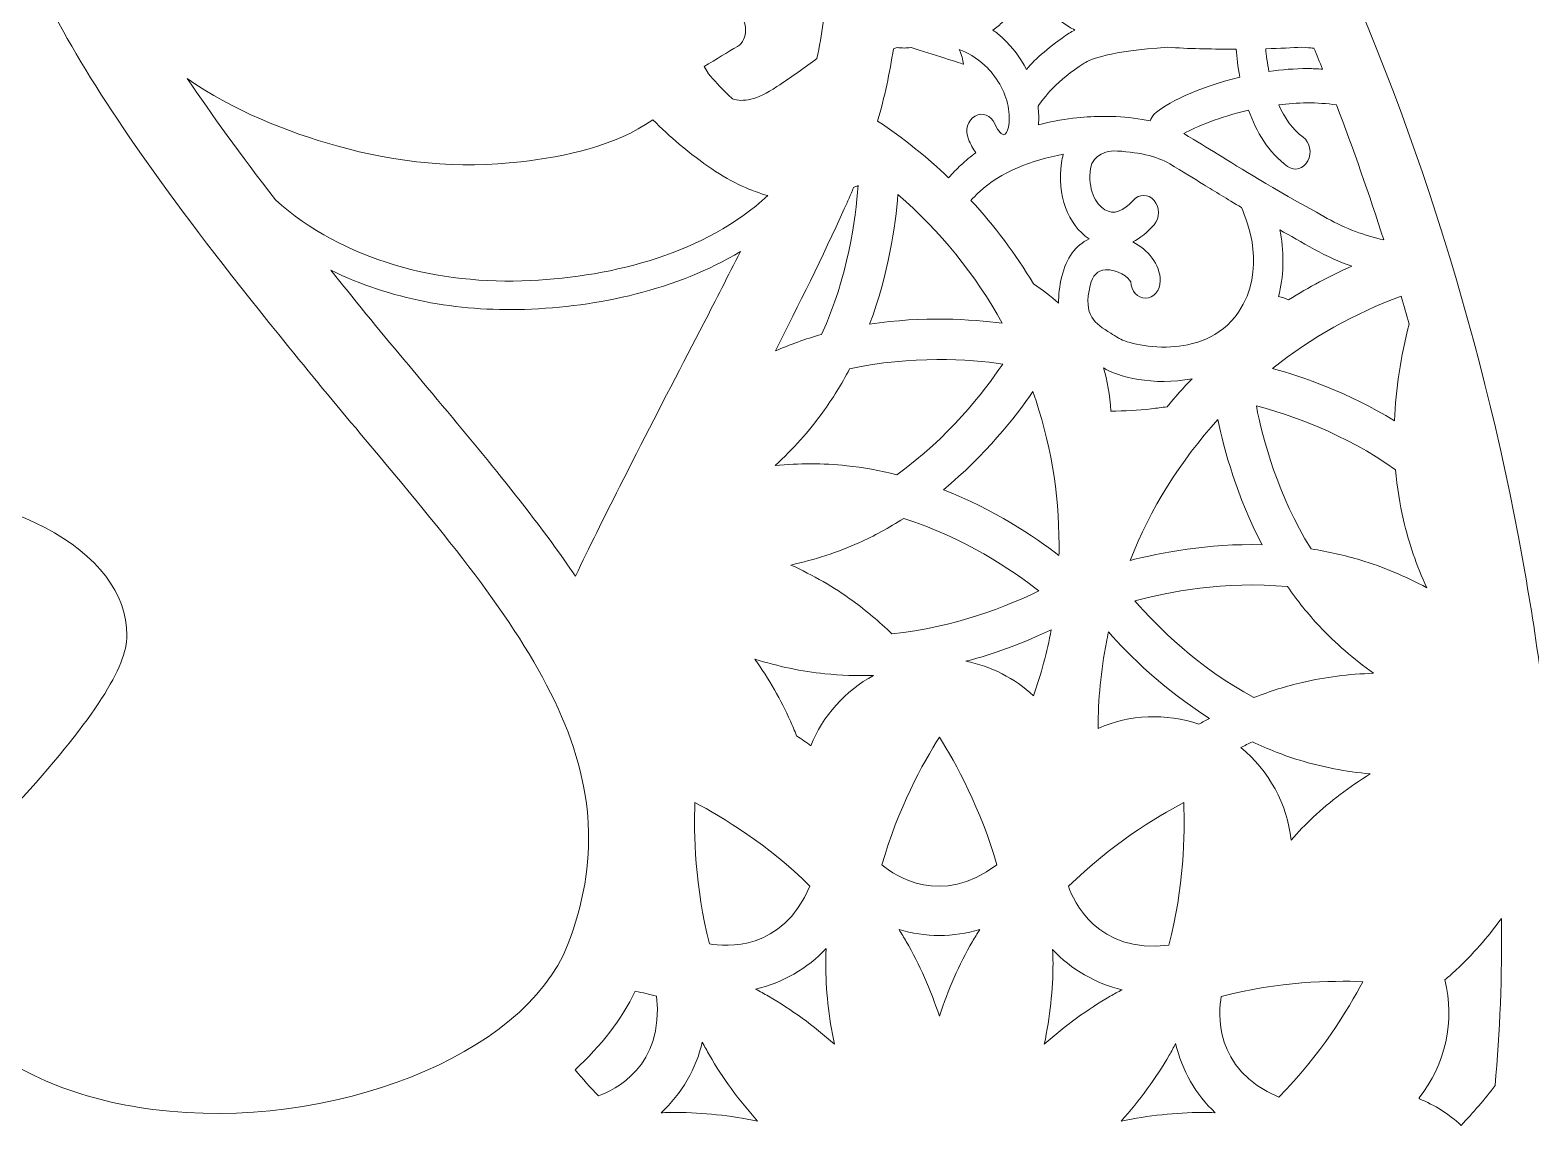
# Model space of a CAD drawing. Header units: millimetres. Extents: x -883 to 1566, y 87 to 598.
# Drawn here: x 274.2 to 405.5, y 395.2 to 492.3 of the extents above; entities that cross this region are included whole.
import ezdxf

# ---------------------------------------------------------------- set-up
doc = ezdxf.new("R2010")
doc.units = ezdxf.units.MM
doc.header["$MEASUREMENT"] = 0
doc.layers.add('Layer 3', color=7, linetype='Continuous')

msp = doc.modelspace()

# ---------------------------------------------------------------- linework, layer by layer
at = {"layer": 'Layer 3', "lineweight": 0}
for points, knots in [([(512.06, 244.42), (500.81, 258.41), (483.74, 265.96), (471.4, 269.82), (458.09, 273.99), (447.55, 274.84), (447.12, 274.9), (447.12, 274.9), (441.19, 275.35), (441.19, 275.35), (441.19, 275.35), (446.17, 272.12), (446.17, 272.12), (446.48, 271.92), (477.17, 251.62), (479.07, 228.7), (479.8, 219.87), (476.13, 211.67), (468.15, 204.32), (459.71, 196.54), (449.96, 193.81), (439.17, 196.2), (428.79, 198.5), (419.85, 204.95), (414.18, 209.96), (407.5, 215.87), (402.65, 222.25), (401.31, 225.5), (401.31, 225.5), (401.04, 226.16), (401.04, 226.16), (401.99, 237.75), (400.88, 248.96), (397.72, 259.52), (395.04, 268.44), (390.91, 276.92), (385.43, 284.71), (382.09, 289.47), (378.67, 293.36), (375.65, 296.42), (373.01, 311.06), (369.09, 324.76), (363.94, 337.36), (363.94, 337.36), (363.95, 337.37), (363.95, 337.37), (363.95, 337.37), (363.93, 337.38), (363.93, 337.38), (363.83, 337.61), (363.74, 337.84), (363.65, 338.07), (363.65, 338.07), (363.6, 338.65), (363.6, 338.65), (367.24, 339.27), (376.9, 341.25), (383.05, 345.72), (386.78, 348.43), (396.12, 356.72), (402.34, 375.11), (406.72, 388.05), (408.55, 402.95), (407.81, 419.6), (407.79, 421.03), (407.7, 422.45), (407.56, 423.87), (407.11, 430.37), (406.29, 437.13), (405.08, 444.13), (397.99, 485.36), (380.06, 523.48), (354.62, 551.48), (341.42, 566), (326.63, 577.35), (310.65, 585.21), (293.75, 593.52), (275.83, 597.76), (257.38, 597.82), (257.38, 597.82), (257.15, 597.82), (257.15, 597.82), (257.15, 597.82), (257.15, 597.82), (257.15, 597.82), (238.7, 597.76), (220.78, 593.52), (203.89, 585.21), (187.9, 577.35), (173.11, 566), (159.91, 551.48), (134.47, 523.48), (116.54, 485.36), (109.45, 444.13), (104.83, 417.32), (105.76, 394.1), (112.19, 375.11), (118.42, 356.72), (127.75, 348.43), (131.48, 345.72), (137.63, 341.25), (147.29, 339.27), (150.93, 338.65), (150.93, 338.65), (150.89, 338.23), (150.89, 338.23), (146.07, 324.81), (142.28, 311.04), (139.52, 297.06), (136.34, 293.91), (132.68, 289.81), (129.1, 284.71), (123.62, 276.92), (119.49, 268.44), (116.81, 259.52), (113.47, 248.36), (112.41, 236.48), (113.67, 224.19), (116.08, 200.65), (124.5, 184.75), (129.53, 175.25), (131.43, 171.66), (132.93, 168.83), (133.11, 167.36), (133.11, 167.24), (132.98, 166.18), (128.83, 163.16), (125.88, 161.03), (121.81, 158.54), (117.5, 155.91), (106.71, 149.32), (94.48, 141.86), (92.07, 135.15), (89.8, 128.81), (89.79, 123.78), (92.07, 120.21), (93.82, 117.47), (96.88, 115.77), (100.94, 115.26), (107.33, 107.82), (124.42, 109.01), (130.47, 109.69), (130.43, 109.28), (130.42, 108.82), (130.43, 108.34), (130.27, 106.94), (130.58, 106.33), (130.79, 105.92), (130.79, 105.92), (130.8, 105.93), (130.8, 105.93), (131.09, 104.91), (131.57, 103.84), (132.34, 102.79), (135.92, 97.9), (144.05, 95.72), (156.52, 96.3), (162.68, 91.24), (169.88, 89.82), (176.04, 89.82), (180.92, 89.82), (185.14, 90.71), (187.67, 91.4), (190.59, 92.2), (194.99, 92.16), (199.65, 92.13), (207.86, 92.07), (216.34, 92.01), (220, 96.38), (220, 96.38), (220.08, 96.49), (220.08, 96.49), (229.9, 110.69), (217.41, 135.42), (212.89, 143.4), (220.39, 142.9), (241.04, 141.67), (257.27, 141.98), (273.49, 141.67), (294.14, 142.9), (301.64, 143.4), (297.12, 135.42), (284.63, 110.69), (294.45, 96.49), (294.45, 96.49), (294.53, 96.38), (294.53, 96.38), (298.19, 92.01), (306.67, 92.07), (314.88, 92.13), (319.54, 92.16), (323.94, 92.2), (326.86, 91.4), (332.59, 89.84), (346.97, 87.24), (358.01, 96.3), (370.48, 95.72), (378.61, 97.9), (382.19, 102.79), (383.01, 103.9), (383.5, 105.03), (383.78, 106.11), (383.95, 106.51), (384.06, 107.01), (384.05, 107.68), (384.12, 108.42), (384.11, 109.1), (384.06, 109.69), (390.12, 109.01), (407.2, 107.82), (413.59, 115.26), (417.65, 115.77), (420.71, 117.47), (422.46, 120.21), (424.74, 123.78), (424.73, 128.81), (422.46, 135.15), (421.29, 138.42), (417.78, 141.86), (413.25, 145.3), (419.04, 143.81), (427.23, 142.02), (436.51, 140.95), (441.35, 140.4), (446.77, 140.01), (452.49, 140.01), (466.56, 140.01), (482.39, 142.37), (495.49, 150.39), (511.06, 159.93), (520.48, 175.88), (523.51, 197.8), (526.04, 216.14), (522.19, 231.82), (512.06, 244.42)], [0, 0, 0, 0, 1, 1, 1, 2, 2, 2, 3, 3, 3, 4, 4, 4, 5, 5, 5, 6, 6, 6, 7, 7, 7, 8, 8, 8, 9, 9, 9, 10, 10, 10, 11, 11, 11, 12, 12, 12, 13, 13, 13, 14, 14, 14, 15, 15, 15, 16, 16, 16, 17, 17, 17, 18, 18, 18, 19, 19, 19, 20, 20, 20, 21, 21, 21, 22, 22, 22, 23, 23, 23, 24, 24, 24, 25, 25, 25, 26, 26, 26, 27, 27, 27, 28, 28, 28, 29, 29, 29, 30, 30, 30, 31, 31, 31, 32, 32, 32, 33, 33, 33, 34, 34, 34, 35, 35, 35, 36, 36, 36, 37, 37, 37, 38, 38, 38, 39, 39, 39, 40, 40, 40, 41, 41, 41, 42, 42, 42, 43, 43, 43, 44, 44, 44, 45, 45, 45, 46, 46, 46, 47, 47, 47, 48, 48, 48, 49, 49, 49, 50, 50, 50, 51, 51, 51, 52, 52, 52, 53, 53, 53, 54, 54, 54, 55, 55, 55, 56, 56, 56, 57, 57, 57, 58, 58, 58, 59, 59, 59, 60, 60, 60, 61, 61, 61, 62, 62, 62, 63, 63, 63, 64, 64, 64, 65, 65, 65, 66, 66, 66, 67, 67, 67, 68, 68, 68, 69, 69, 69, 70, 70, 70, 71, 71, 71, 72, 72, 72, 73, 73, 73, 74, 74, 74, 75, 75, 75, 76, 76, 76, 77, 77, 77, 78, 78, 78, 78]), ([(251.18, 505.14), (250.43, 502.76), (250.06, 500.4), (250.06, 498.11), (250.06, 488.81), (256.27, 481.44), (256.53, 481.13), (256.53, 481.13), (258.07, 479.33), (258.07, 479.33), (258.07, 479.33), (259.61, 481.13), (259.61, 481.13), (259.87, 481.44), (266.09, 488.82), (266.09, 498.11), (266.09, 500.4), (265.71, 502.76), (264.96, 505.14), (266.2, 505.01), (267.42, 505.28), (268.55, 505.93), (269.47, 506.45), (270.13, 507.11), (270.59, 507.82), (272, 502.47), (274.19, 497.29), (277.44, 491.58), (281.51, 484.41), (287.3, 476.33), (296.82, 464.58), (299.09, 461.77), (301.32, 459.11), (303.48, 456.54), (303.48, 456.54), (303.51, 456.5), (303.51, 456.5), (310.52, 448.13), (316.58, 440.9), (320.05, 433.67), (323.63, 426.24), (323.99, 419.44), (321.2, 412.27), (317.43, 402.63), (300.48, 395.92), (284.91, 397.91), (278.5, 398.73), (272.97, 401.01), (268.92, 404.52), (266.01, 407.03), (263.84, 410.18), (262.43, 413.9), (265.02, 416.37), (269.51, 420.75), (273.58, 425.25), (279.77, 432.09), (282.66, 436.59), (282.66, 439.39), (282.66, 443.03), (280.1, 446.37), (275.47, 448.79), (271.04, 451.1), (265.09, 452.38), (258.71, 452.38), (252.33, 452.38), (246.37, 451.1), (241.95, 448.79), (237.31, 446.37), (234.76, 443.03), (234.76, 439.39), (234.76, 435.4), (241.27, 427.2), (254.1, 415.02), (252.73, 410.81), (250.42, 407.28), (247.22, 404.52), (243.17, 401.01), (237.64, 398.73), (231.23, 397.91), (215.66, 395.92), (198.71, 402.63), (194.95, 412.27), (192.15, 419.44), (192.51, 426.24), (196.09, 433.67), (199.57, 440.9), (205.62, 448.13), (212.64, 456.5), (214.8, 459.08), (217.03, 461.75), (219.32, 464.58), (228.24, 475.59), (233.62, 482.99), (237.65, 489.77), (237.65, 489.77), (237.69, 489.75), (237.69, 489.75), (237.69, 489.75), (238.69, 491.5), (238.69, 491.5), (238.75, 491.61), (238.81, 491.72), (238.89, 491.9), (238.89, 491.9), (238.93, 492.01), (238.93, 492.01), (242, 497.49), (244.15, 502.63), (245.54, 507.84), (246, 507.12), (246.66, 506.46), (247.59, 505.93), (248.72, 505.28), (249.94, 505.01), (251.18, 505.14)], [0, 0, 0, 0, 1, 1, 1, 2, 2, 2, 3, 3, 3, 4, 4, 4, 5, 5, 5, 6, 6, 6, 7, 7, 7, 8, 8, 8, 9, 9, 9, 10, 10, 10, 11, 11, 11, 12, 12, 12, 13, 13, 13, 14, 14, 14, 15, 15, 15, 16, 16, 16, 17, 17, 17, 18, 18, 18, 19, 19, 19, 20, 20, 20, 21, 21, 21, 22, 22, 22, 23, 23, 23, 24, 24, 24, 25, 25, 25, 26, 26, 26, 27, 27, 27, 28, 28, 28, 29, 29, 29, 30, 30, 30, 31, 31, 31, 32, 32, 32, 33, 33, 33, 34, 34, 34, 35, 35, 35, 36, 36, 36, 37, 37, 37, 38, 38, 38, 38]), ([(336.07, 493.74), (335.21, 494.25), (334.2, 494.86), (333.15, 495.51), (333.27, 495.69), (333.38, 495.88), (333.49, 496.09), (334.39, 497.68), (335.62, 499.85), (339.52, 497.26), (341.14, 496.19), (342.5, 495.2), (343.7, 494.32), (343.66, 493.86), (343.61, 493.41), (343.56, 492.96), (343.42, 491.91), (343.24, 490.86), (343.02, 489.81), (341.99, 489.06), (340.84, 488.24), (339.52, 487.36), (337.75, 486.18), (336.53, 485.99), (335.64, 486.28), (335.47, 486.44), (335.3, 486.6), (335.12, 486.78), (334.57, 487.33), (334.04, 487.9), (333.52, 488.49), (333.51, 488.5), (333.5, 488.52), (333.49, 488.53), (333.38, 488.74), (333.27, 488.93), (333.15, 489.11), (334.2, 489.76), (335.21, 490.37), (336.07, 490.88), (336.54, 491.16), (336.8, 491.73), (336.77, 492.31), (336.8, 492.89), (336.54, 493.46), (336.07, 493.74)], [0, 0, 0, 0, 1, 1, 1, 2, 2, 2, 3, 3, 3, 4, 4, 4, 5, 5, 5, 6, 6, 6, 7, 7, 7, 8, 8, 8, 9, 9, 9, 10, 10, 10, 11, 11, 11, 12, 12, 12, 13, 13, 13, 14, 14, 14, 15, 15, 15, 15]), ([(361.34, 488.87), (360.82, 489.89), (360.13, 490.81), (359.31, 491.57), (359.01, 491.85), (358.72, 492.09), (358.42, 492.31), (358.72, 492.53), (359.01, 492.77), (359.31, 493.05), (360.13, 493.81), (360.82, 494.73), (361.34, 495.75), (362.17, 494.81), (363.38, 493.7), (365.09, 492.59), (365.24, 492.49), (365.41, 492.4), (365.59, 492.31), (365.41, 492.22), (365.24, 492.13), (365.09, 492.03), (363.38, 490.92), (362.17, 489.81), (361.34, 488.87)], [0, 0, 0, 0, 1, 1, 1, 2, 2, 2, 3, 3, 3, 4, 4, 4, 5, 5, 5, 6, 6, 6, 7, 7, 7, 8, 8, 8, 8]), ([(355.47, 490.6), (356.19, 490.34), (356.96, 489.91), (357.71, 489.21), (358.73, 488.27), (359.47, 486.96), (359.74, 485.64), (359.87, 484.98), (359.88, 484.35), (359.77, 483.81), (359.68, 483.41), (359.51, 483.18), (359.38, 483.16), (359.24, 483.14), (358.88, 483.38), (358.57, 484.11), (358.26, 484.86), (357.48, 485.16), (356.85, 484.79), (356.21, 484.42), (355.95, 483.51), (356.27, 482.77), (356.46, 482.32), (356.68, 481.92), (356.93, 481.58), (356.47, 481.26), (356.03, 480.9), (355.61, 480.5), (355.23, 480.15), (354.88, 479.77), (354.54, 479.39), (352.64, 481.2), (350.56, 482.87), (348.33, 484.35), (348.93, 486.44), (349.39, 488.56), (349.71, 490.68), (349.82, 490.72), (349.93, 490.76), (350.03, 490.78), (350.24, 490.76), (350.44, 490.74), (350.64, 490.74), (350.83, 490.74), (351.02, 490.76), (351.22, 490.78), (351.23, 490.78), (351.24, 490.78), (351.26, 490.77), (353.01, 490.22), (355.84, 489.33), (355.84, 489.33), (355.8, 489.69), (355.68, 490.13), (355.47, 490.6)], [0, 0, 0, 0, 1, 1, 1, 2, 2, 2, 3, 3, 3, 4, 4, 4, 5, 5, 5, 6, 6, 6, 7, 7, 7, 8, 8, 8, 9, 9, 9, 10, 10, 10, 11, 11, 11, 12, 12, 12, 13, 13, 13, 14, 14, 14, 15, 15, 15, 16, 16, 16, 17, 17, 17, 18, 18, 18, 18]), ([(372.53, 484.95), (372.37, 484.78), (372.25, 484.58), (372.18, 484.36), (371.25, 484.56), (370.24, 484.69), (369.16, 484.74), (369.09, 484.75), (369.02, 484.76), (368.94, 484.76), (368.93, 484.76), (368.92, 484.76), (368.9, 484.76), (368.86, 484.76), (368.81, 484.76), (368.76, 484.75), (368.57, 484.76), (368.37, 484.76), (368.18, 484.76), (367.38, 484.76), (366.57, 484.72), (365.75, 484.63), (364.86, 484.54), (363.69, 484.36), (362.4, 484.03), (362.44, 484.55), (362.43, 485.09), (362.36, 485.64), (362.84, 486.37), (364.02, 487.88), (366.39, 489.41), (366.92, 489.75), (368.61, 490.47), (373.69, 490.8), (375.54, 490.68), (377.46, 490.64), (379.23, 490.64), (379.39, 490.64), (379.54, 490.64), (379.69, 490.64), (379.75, 489.95), (379.84, 489.1), (380.01, 488.19), (376.36, 487.31), (373.41, 485.85), (372.53, 484.95)], [0, 0, 0, 0, 1, 1, 1, 2, 2, 2, 3, 3, 3, 4, 4, 4, 5, 5, 5, 6, 6, 6, 7, 7, 7, 8, 8, 8, 9, 9, 9, 10, 10, 10, 11, 11, 11, 12, 12, 12, 13, 13, 13, 14, 14, 14, 15, 15, 15, 15]), ([(385.4, 490.81), (385.9, 490.78), (386.23, 490.75), (386.34, 490.73), (386.39, 490.72), (386.45, 490.73), (386.5, 490.73), (386.75, 490.12), (387, 489.51), (387.25, 488.89), (386.82, 488.92), (386.39, 488.94), (385.96, 488.94), (384.81, 488.94), (383.67, 488.85), (382.56, 488.69), (382.42, 489.41), (382.33, 490.1), (382.28, 490.68), (383.54, 490.71), (384.62, 490.76), (385.4, 490.81)], [0, 0, 0, 0, 1, 1, 1, 2, 2, 2, 3, 3, 3, 4, 4, 4, 5, 5, 5, 6, 6, 6, 7, 7, 7, 7]), ([(301.02, 482.17), (306.22, 480.71), (311.74, 480.15), (317.11, 480.79), (320.97, 481.24), (325.36, 482.16), (328.66, 484.46), (329.41, 483.72), (330.19, 483), (331, 482.31), (332.97, 480.64), (334.72, 479.48), (336.49, 478.65), (337.25, 478.31), (337.99, 478.03), (338.72, 477.83), (333.21, 472.77), (325.31, 470.76), (317.96, 470.4), (309.95, 470.01), (301.63, 472.1), (295.64, 477.47), (292.57, 481.46), (290.06, 484.92), (287.94, 488.07), (291.9, 485.28), (296.69, 483.39), (301.02, 482.17)], [0, 0, 0, 0, 1, 1, 1, 2, 2, 2, 3, 3, 3, 4, 4, 4, 5, 5, 5, 6, 6, 6, 7, 7, 7, 8, 8, 8, 9, 9, 9, 9]), ([(392.6, 473.96), (390.97, 474.34), (389.28, 474.93), (387.66, 475.84), (382.4, 478.77), (380.28, 480.08), (378.04, 481.47), (377.15, 482.02), (376.24, 482.58), (375.11, 483.26), (376.22, 483.86), (378.22, 484.71), (380.78, 485.3), (381.45, 483.42), (382.51, 481.59), (384.19, 480.38), (384.79, 479.94), (385.59, 480.16), (385.96, 480.86), (386.34, 481.57), (386.15, 482.5), (385.54, 482.94), (384.59, 483.62), (383.91, 484.65), (383.42, 485.77), (385, 485.97), (386.75, 486.02), (388.47, 485.76), (389.95, 481.88), (391.33, 477.95), (392.6, 473.96)], [0, 0, 0, 0, 1, 1, 1, 2, 2, 2, 3, 3, 3, 4, 4, 4, 5, 5, 5, 6, 6, 6, 7, 7, 7, 8, 8, 8, 9, 9, 9, 10, 10, 10, 10]), ([(366.83, 474.04), (365.67, 473.52), (364.82, 472.38), (364.44, 470.76), (364.23, 469.88), (364.15, 469.11), (364.16, 468.42), (363.48, 469.02), (362.75, 469.59), (361.96, 470.11), (360.4, 472.72), (358.57, 475.16), (356.49, 477.41), (356.73, 477.67), (356.97, 477.92), (357.23, 478.16), (359.07, 479.9), (361.8, 480.96), (364.57, 481.44), (364.5, 481.21), (364.45, 480.96), (364.41, 480.7), (364.01, 477.92), (364.98, 475.27), (366.83, 474.04)], [0, 0, 0, 0, 1, 1, 1, 2, 2, 2, 3, 3, 3, 4, 4, 4, 5, 5, 5, 6, 6, 6, 7, 7, 7, 8, 8, 8, 8]), ([(379.9, 467.65), (378.33, 465.32), (375.82, 464.7), (373.99, 464.6), (371.7, 464.47), (369.79, 465.1), (369.37, 465.38), (369.16, 465.53), (368.94, 465.66), (368.73, 465.79), (367.31, 466.66), (366.29, 467.28), (366.92, 469.97), (367.13, 470.87), (367.55, 471.29), (368.26, 471.34), (369.32, 471.42), (370.31, 470.65), (370.47, 470.28), (370.51, 469.49), (371.07, 468.86), (371.76, 468.86), (372.47, 468.86), (373.05, 469.54), (373.05, 470.37), (373.05, 471.85), (371.97, 473.09), (370.64, 473.78), (371.29, 474.1), (371.93, 474.6), (372.51, 475.28), (373.02, 475.87), (373.02, 476.82), (372.51, 477.41), (372.01, 478), (371.2, 478), (370.69, 477.41), (369.84, 476.43), (368.96, 476.14), (368.19, 476.6), (367.41, 477.07), (366.69, 478.4), (366.95, 480.21), (367.13, 481.49), (368.6, 481.72), (368.92, 481.75), (370.98, 481.67), (372.78, 481.28), (373.89, 480.61), (375.03, 479.92), (375.94, 479.36), (376.83, 478.81), (377.86, 478.17), (378.87, 477.55), (380.15, 476.78), (380.71, 475.57), (382.37, 471.31), (379.9, 467.65)], [0, 0, 0, 0, 1, 1, 1, 2, 2, 2, 3, 3, 3, 4, 4, 4, 5, 5, 5, 6, 6, 6, 7, 7, 7, 8, 8, 8, 9, 9, 9, 10, 10, 10, 11, 11, 11, 12, 12, 12, 13, 13, 13, 14, 14, 14, 15, 15, 15, 16, 16, 16, 17, 17, 17, 18, 18, 18, 19, 19, 19, 19]), ([(345.41, 476.68), (345.7, 477.31), (345.97, 477.93), (346.23, 478.54), (346.37, 478.6), (346.49, 478.65), (346.62, 478.7), (346.42, 475.77), (345.73, 470.71), (343.43, 465.69), (342.01, 465.29), (340.65, 464.8), (339.38, 464.24), (341.41, 468.28), (343.51, 472.45), (345.41, 476.68)], [0, 0, 0, 0, 1, 1, 1, 2, 2, 2, 3, 3, 3, 4, 4, 4, 5, 5, 5, 5]), ([(350.1, 477.92), (353.78, 474.75), (356.9, 470.91), (359.23, 466.67), (356.54, 467.02), (352.3, 467.3), (347.63, 466.59), (349.29, 471.01), (349.89, 475.21), (350.1, 477.92)], [0, 0, 0, 0, 1, 1, 1, 2, 2, 2, 3, 3, 3, 3]), ([(383.56, 474.57), (383.54, 474.66), (383.52, 474.75), (383.51, 474.84), (384.39, 474.33), (385.4, 473.77), (386.55, 473.12), (387.62, 472.52), (388.72, 472.04), (389.8, 471.66), (387.88, 470.8), (386.04, 469.82), (384.28, 468.71), (384.01, 468.84), (383.71, 468.95), (383.39, 469.01), (383.85, 470.73), (383.92, 472.6), (383.56, 474.57)], [0, 0, 0, 0, 1, 1, 1, 2, 2, 2, 3, 3, 3, 4, 4, 4, 5, 5, 5, 6, 6, 6, 6]), ([(317.45, 467.88), (323.88, 468.1), (330.73, 469.56), (336.32, 472.94), (335.26, 470.83), (334.18, 468.73), (333.12, 466.67), (333.12, 466.67), (331.72, 463.98), (331.72, 463.98), (329.76, 460.19), (327.73, 456.27), (325.75, 452.35), (324.37, 449.63), (323.1, 447.06), (321.89, 444.54), (318.26, 449.91), (313.71, 455.34), (308.9, 461.08), (306.76, 463.64), (304.54, 466.28), (302.32, 469.03), (301.69, 469.8), (301.09, 470.56), (300.49, 471.3), (305.67, 468.76), (311.57, 467.69), (317.45, 467.88)], [0, 0, 0, 0, 1, 1, 1, 2, 2, 2, 3, 3, 3, 4, 4, 4, 5, 5, 5, 6, 6, 6, 7, 7, 7, 8, 8, 8, 9, 9, 9, 9]), ([(394.82, 466.6), (394.08, 463.74), (393.66, 460.91), (393.55, 458.14), (389.52, 460.61), (385.49, 461.99), (382.87, 462.71), (386.27, 465.41), (390.04, 467.53), (394.12, 469.03), (394.35, 468.22), (394.59, 467.41), (394.82, 466.6)], [0, 0, 0, 0, 1, 1, 1, 2, 2, 2, 3, 3, 3, 4, 4, 4, 4]), ([(359.27, 463.1), (357.63, 460.66), (354.5, 456.62), (350, 453.42), (348.54, 453.79), (347.07, 454.06), (345.62, 454.21), (344.59, 454.31), (343.54, 454.37), (342.47, 454.37), (341.45, 454.37), (340.41, 454.32), (339.36, 454.22), (340.94, 455.67), (342.34, 457.24), (343.53, 458.88), (344.39, 460.06), (345.17, 461.33), (345.88, 462.67), (351.26, 463.88), (356.36, 463.51), (359.27, 463.1)], [0, 0, 0, 0, 1, 1, 1, 2, 2, 2, 3, 3, 3, 4, 4, 4, 5, 5, 5, 6, 6, 6, 7, 7, 7, 7]), ([(368.09, 462.77), (369.24, 462), (372.52, 461.15), (375.83, 461.81), (375.07, 461.02), (374.35, 460.21), (373.65, 459.36), (373.21, 459.3), (372.74, 459.24), (372.27, 459.18), (371.09, 459.04), (369.91, 458.98), (368.74, 458.98), (368.65, 460.41), (368.43, 461.67), (368.09, 462.77)], [0, 0, 0, 0, 1, 1, 1, 2, 2, 2, 3, 3, 3, 4, 4, 4, 5, 5, 5, 5]), ([(361.91, 460.7), (363.43, 456.39), (364.2, 451.89), (364.2, 447.28), (364.2, 446.98), (364.2, 446.67), (364.19, 446.36), (362.03, 448.02), (358.49, 450.38), (354.09, 452.11), (357.74, 455.11), (360.37, 458.46), (361.91, 460.7)], [0, 0, 0, 0, 1, 1, 1, 2, 2, 2, 3, 3, 3, 4, 4, 4, 4]), ([(390.59, 445.95), (389.2, 446.37), (387.73, 446.7), (386.24, 446.93), (383.33, 451.62), (382.02, 456.55), (381.46, 459.44), (384.31, 458.69), (389.15, 457.06), (393.64, 453.85), (393.77, 452.33), (394, 450.85), (394.33, 449.45), (394.79, 447.47), (395.47, 445.49), (396.37, 443.53), (394.47, 444.55), (392.54, 445.36), (390.59, 445.95)], [0, 0, 0, 0, 1, 1, 1, 2, 2, 2, 3, 3, 3, 4, 4, 4, 5, 5, 5, 6, 6, 6, 6]), ([(370.42, 445.92), (372.2, 450.44), (374.82, 454.65), (378.1, 458.25), (378.64, 455.59), (379.76, 451.48), (381.96, 447.3), (377.23, 447.41), (373.05, 446.6), (370.42, 445.92)], [0, 0, 0, 0, 1, 1, 1, 2, 2, 2, 3, 3, 3, 3]), ([(346.16, 442.38), (344.51, 443.58), (342.69, 444.63), (340.74, 445.52), (342.84, 445.99), (344.83, 446.64), (346.69, 447.47), (348.01, 448.06), (349.32, 448.77), (350.61, 449.59), (355.88, 447.94), (360.11, 445.07), (362.43, 443.26), (359.79, 441.97), (355.06, 440.03), (349.56, 439.51), (348.48, 440.56), (347.33, 441.53), (346.16, 442.38)], [0, 0, 0, 0, 1, 1, 1, 2, 2, 2, 3, 3, 3, 4, 4, 4, 5, 5, 5, 6, 6, 6, 6]), ([(385.5, 435.26), (384.09, 434.93), (382.66, 434.48), (381.25, 433.93), (376.38, 436.54), (372.77, 440.16), (370.84, 442.38), (373.68, 443.15), (378.69, 444.15), (384.19, 443.63), (385.05, 442.39), (385.99, 441.22), (386.99, 440.16), (388.38, 438.67), (389.96, 437.3), (391.71, 436.05), (389.56, 435.99), (387.48, 435.72), (385.5, 435.26)], [0, 0, 0, 0, 1, 1, 1, 2, 2, 2, 3, 3, 3, 4, 4, 4, 5, 5, 5, 6, 6, 6, 6]), ([(356.05, 437.1), (358.63, 437.79), (360.83, 438.65), (362.46, 439.38), (362.82, 439.54), (363.17, 439.7), (363.51, 439.86), (363.15, 437.91), (362.63, 435.97), (361.97, 434.08), (360.31, 435.63), (358.26, 436.67), (356.05, 437.1)], [0, 0, 0, 0, 1, 1, 1, 2, 2, 2, 3, 3, 3, 4, 4, 4, 4]), ([(368.34, 438.76), (368.39, 439.06), (368.46, 439.36), (368.52, 439.67), (370.33, 437.63), (373.35, 434.64), (377.35, 432.11), (377.05, 431.95), (376.74, 431.77), (376.44, 431.6), (373.56, 432.59), (370.39, 432.45), (367.61, 431.23), (367.62, 433.76), (367.86, 436.29), (368.34, 438.76)], [0, 0, 0, 0, 1, 1, 1, 2, 2, 2, 3, 3, 3, 4, 4, 4, 5, 5, 5, 5]), ([(342.48, 429.7), (342.09, 430.02), (341.67, 430.31), (341.24, 430.57), (341.05, 431.05), (340.88, 431.47), (340.7, 431.87), (339.87, 433.72), (338.83, 435.54), (337.58, 437.29), (339.63, 436.65), (341.69, 436.22), (343.71, 436.01), (345.1, 435.87), (346.53, 435.82), (347.98, 435.87), (345.48, 434.52), (343.53, 432.33), (342.48, 429.7)], [0, 0, 0, 0, 1, 1, 1, 2, 2, 2, 3, 3, 3, 4, 4, 4, 5, 5, 5, 6, 6, 6, 6]), ([(348.71, 419.29), (350.08, 424.19), (352.3, 428.2), (353.73, 430.47), (355.16, 428.2), (357.37, 424.19), (358.75, 419.29), (353.85, 415.64), (349.88, 418.31), (348.71, 419.29)], [0, 0, 0, 0, 1, 1, 1, 2, 2, 2, 3, 3, 3, 3]), ([(386.43, 423.46), (385.77, 422.83), (385.12, 422.17), (384.5, 421.47), (384.15, 424.62), (382.56, 427.55), (380.1, 429.56), (380.44, 429.73), (380.78, 429.89), (381.11, 430.05), (382.48, 429.41), (383.88, 428.87), (385.27, 428.44), (387.22, 427.85), (389.28, 427.45), (391.42, 427.25), (389.59, 426.12), (387.92, 424.85), (386.43, 423.46)], [0, 0, 0, 0, 1, 1, 1, 2, 2, 2, 3, 3, 3, 4, 4, 4, 5, 5, 5, 6, 6, 6, 6]), ([(333.62, 412.39), (332.33, 417.39), (332.24, 422.03), (332.34, 424.74), (334.75, 423.48), (338.73, 421.08), (342.41, 417.44), (339.96, 411.7), (335.04, 412.13), (333.62, 412.39)], [0, 0, 0, 0, 1, 1, 1, 2, 2, 2, 3, 3, 3, 3]), ([(375.11, 424.74), (375.22, 422), (375.13, 417.3), (373.8, 412.26), (367.5, 411.51), (365.46, 416.16), (365.02, 417.42), (368.71, 421.06), (372.7, 423.47), (375.11, 424.74)], [0, 0, 0, 0, 1, 1, 1, 2, 2, 2, 3, 3, 3, 3]), ([(350.2, 413.64), (352.46, 412.95), (355, 412.95), (357.26, 413.64), (357.04, 413.29), (356.83, 412.94), (356.62, 412.59), (355.46, 410.58), (354.49, 408.39), (353.73, 406.06), (352.96, 408.39), (351.99, 410.58), (350.83, 412.59), (350.63, 412.94), (350.42, 413.29), (350.2, 413.64)], [0, 0, 0, 0, 1, 1, 1, 2, 2, 2, 3, 3, 3, 4, 4, 4, 5, 5, 5, 5]), ([(398.94, 410.11), (400.36, 411.44), (401.69, 412.95), (402.9, 414.61), (402.97, 409.56), (402.78, 404.66), (402.34, 399.99), (401.44, 398.79), (400.44, 397.63), (399.37, 396.51), (398.3, 397.5), (397.06, 398.29), (395.72, 398.83), (395.72, 398.86), (395.71, 398.89), (395.71, 398.91), (398.01, 401.84), (398.84, 405.63), (397.96, 409.24), (398.32, 409.54), (398.64, 409.83), (398.94, 410.11)], [0, 0, 0, 0, 1, 1, 1, 2, 2, 2, 3, 3, 3, 4, 4, 4, 5, 5, 5, 6, 6, 6, 7, 7, 7, 7]), ([(338.77, 407.81), (338.41, 408.02), (338.03, 408.23), (337.65, 408.43), (338.81, 408.69), (339.94, 409.14), (341, 409.75), (342.06, 410.36), (343.01, 411.11), (343.82, 411.98), (343.8, 411.55), (343.79, 411.13), (343.79, 410.7), (343.79, 408.38), (344.04, 406), (344.55, 403.6), (342.72, 405.24), (340.79, 406.64), (338.77, 407.81)], [0, 0, 0, 0, 1, 1, 1, 2, 2, 2, 3, 3, 3, 4, 4, 4, 5, 5, 5, 6, 6, 6, 6]), ([(363.67, 410.7), (363.67, 411.09), (363.66, 411.49), (363.64, 411.89), (364.45, 411.02), (365.38, 410.28), (366.43, 409.68), (367.47, 409.08), (368.57, 408.64), (369.71, 408.37), (369.36, 408.19), (369.02, 408), (368.68, 407.81), (366.67, 406.64), (364.74, 405.24), (362.91, 403.6), (363.41, 406), (363.67, 408.38), (363.67, 410.7)], [0, 0, 0, 0, 1, 1, 1, 2, 2, 2, 3, 3, 3, 4, 4, 4, 5, 5, 5, 6, 6, 6, 6]), ([(378.39, 407.79), (383.4, 409.1), (388.05, 409.19), (390.77, 409.08), (389.5, 406.67), (387.09, 402.66), (383.43, 398.97), (377.65, 401.45), (378.14, 406.43), (378.39, 407.79)], [0, 0, 0, 0, 1, 1, 1, 2, 2, 2, 3, 3, 3, 3]), ([(327.13, 408.24), (327.76, 408.11), (328.38, 407.97), (328.98, 407.82), (329.7, 401.67), (325.28, 399.59), (323.91, 399.09), (323.21, 399.81), (322.53, 400.56), (321.86, 401.37), (324.16, 403.48), (325.93, 405.79), (327.13, 408.24)], [0, 0, 0, 0, 1, 1, 1, 2, 2, 2, 3, 3, 3, 4, 4, 4, 4]), ([(330.72, 397.64), (330.28, 397.64), (329.83, 397.63), (329.38, 397.61), (330.28, 398.43), (331.05, 399.39), (331.67, 400.47), (332.28, 401.52), (332.72, 402.64), (332.99, 403.8), (333.19, 403.41), (333.4, 403.03), (333.62, 402.65), (334.78, 400.64), (336.19, 398.71), (337.83, 396.88), (335.42, 397.38), (333.04, 397.64), (330.72, 397.64)], [0, 0, 0, 0, 1, 1, 1, 2, 2, 2, 3, 3, 3, 4, 4, 4, 5, 5, 5, 6, 6, 6, 6]), ([(373.84, 402.65), (374.03, 402.98), (374.22, 403.32), (374.4, 403.67), (374.67, 402.51), (375.11, 401.39), (375.71, 400.34), (376.3, 399.32), (377.02, 398.41), (377.86, 397.61), (377.48, 397.63), (377.1, 397.64), (376.73, 397.64), (374.41, 397.64), (372.03, 397.38), (369.63, 396.88), (371.27, 398.71), (372.68, 400.64), (373.84, 402.65)], [0, 0, 0, 0, 1, 1, 1, 2, 2, 2, 3, 3, 3, 4, 4, 4, 5, 5, 5, 6, 6, 6, 6])]:
    msp.add_open_spline(points, degree=3, knots=knots, dxfattribs=at)

doc.saveas('drawing.dxf')
